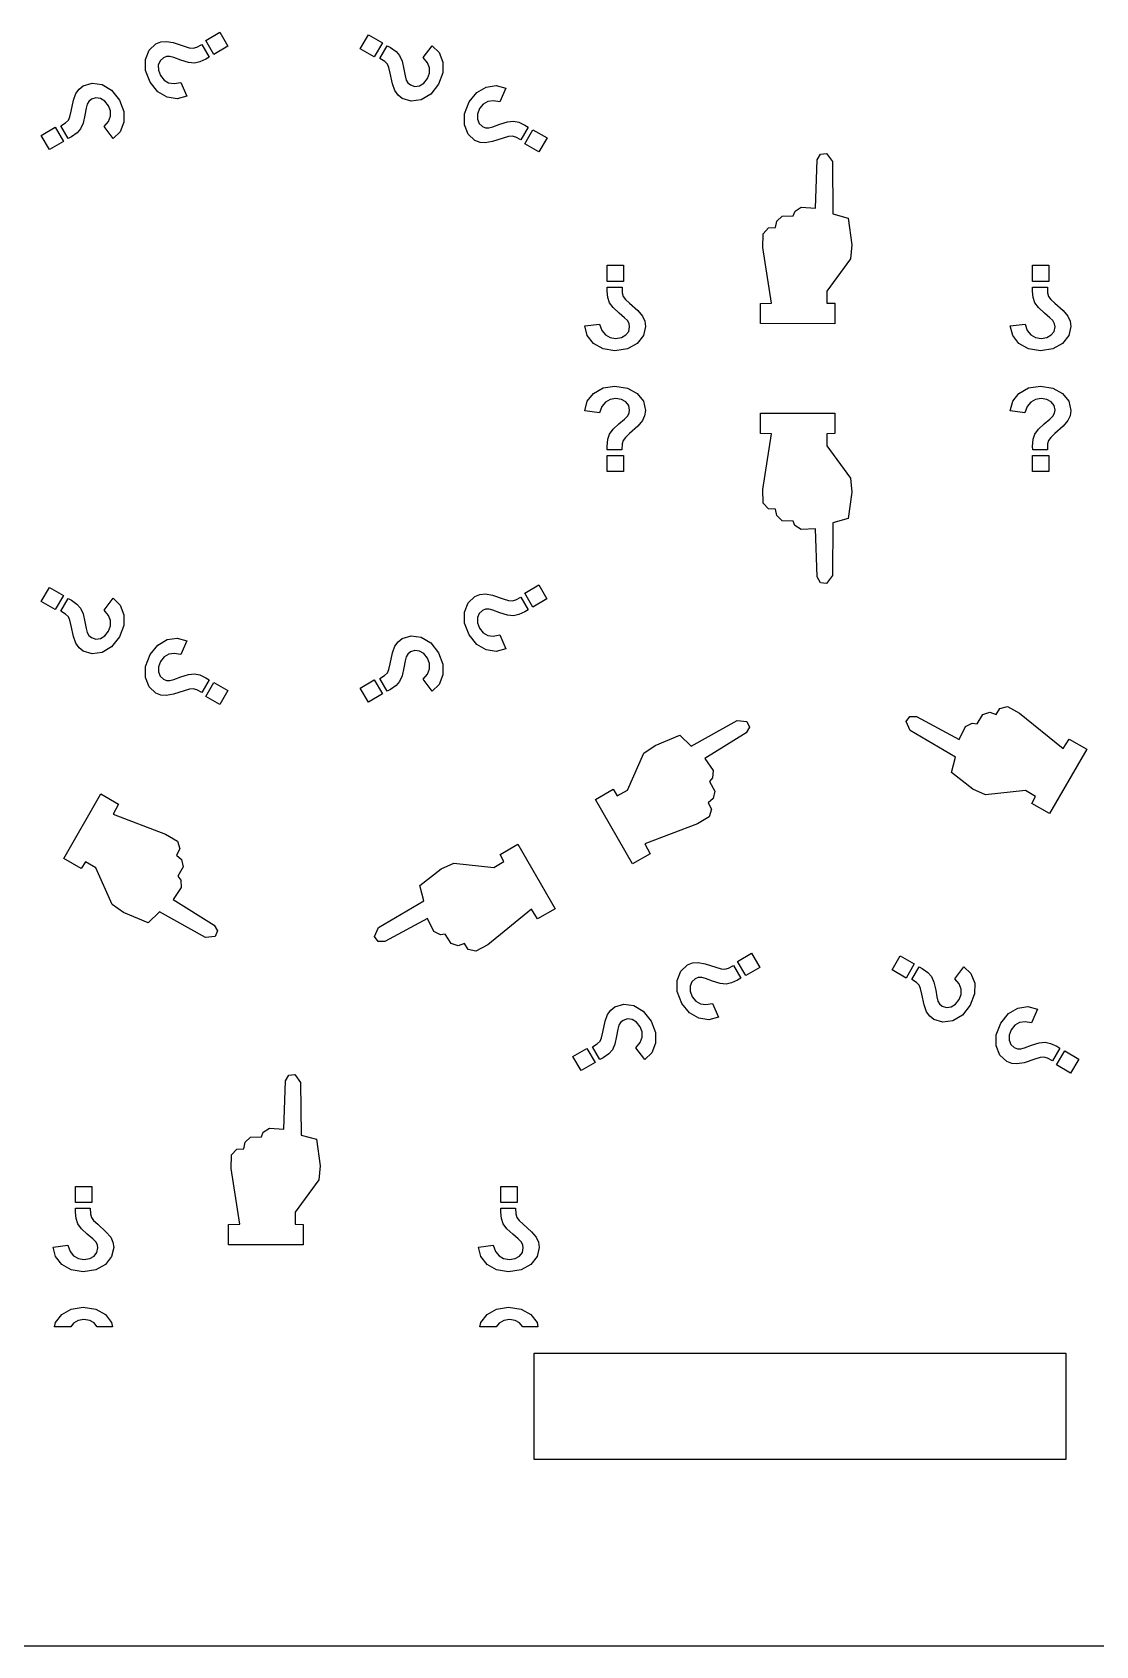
# Model space of a CAD drawing. Header units: metres. Extents: x -75 to 75, y 0 to 231.
# Drawn here: x -28.9 to 11.1, y 0 to 60.7 of the extents above; entities that cross this region are included whole.
import ezdxf

# ---------------------------------------------------------------- set-up
doc = ezdxf.new("R2010")
doc.units = ezdxf.units.M

msp = doc.modelspace()

# ---------------------------------------------------------------- linework, layer by layer
for p, q in [((-22.3484, 60.3784), (-21.8204, 60.683)), ((-21.8204, 60.683), (-21.5159, 60.155)), ((-24.4816, 60.0122), (-24.2277, 60.2478)), ((-24.2277, 60.2478), (-24.0409, 60.3229)), ((-24.0409, 60.3229), (-23.834, 60.3412)), ((-23.834, 60.3412), (-23.5721, 60.293)), ((-23.5721, 60.293), (-23.1681, 60.1617)), ((-23.1681, 60.1617), (-22.9703, 60.1019)), ((-22.9703, 60.1019), (-22.8293, 60.0854)), ((-22.8293, 60.0854), (-22.689, 60.1263)), ((-22.689, 60.1263), (-22.5028, 60.2234)), ((-22.5028, 60.2234), (-22.2269, 59.7449)), ((-22.0438, 59.8505), (-22.3484, 60.3784)), ((-21.5159, 60.155), (-22.0438, 59.8505)), ((-16.5397, 60.0592), (-16.2345, 60.5872)), ((-16.2345, 60.5872), (-15.7072, 60.2826)), ((-15.7072, 60.2826), (-16.0123, 59.7546)), ((-15.7999, 59.6985), (-15.524, 60.1764)), ((-15.524, 60.1764), (-15.405, 60.1105)), ((-15.405, 60.1105), (-15.1957, 59.9609)), ((-14.1752, 59.729), (-13.8352, 60.1788)), ((-13.8352, 60.1788), (-13.5734, 59.9182)), ((-24.6232, 59.6588), (-24.4816, 60.0122)), ((-24.6195, 59.2432), (-24.6232, 59.6588)), ((-24.0696, 59.6112), (-24.1361, 59.4507)), ((-23.9432, 59.7247), (-24.0696, 59.6112)), ((-23.8248, 59.7693), (-23.9432, 59.7247)), ((-23.6985, 59.7736), (-23.8248, 59.7693)), ((-23.5587, 59.7345), (-23.6985, 59.7736)), ((-23.2908, 59.6368), (-23.5587, 59.7345)), ((-23.0051, 59.5496), (-23.2908, 59.6368)), ((-22.7793, 59.5258), (-23.0051, 59.5496)), ((-22.5773, 59.5673), (-22.7793, 59.5258)), ((-22.3533, 59.6692), (-22.5773, 59.5673)), ((-22.2269, 59.7449), (-22.3533, 59.6692)), ((-16.0123, 59.7546), (-16.5397, 60.0592)), ((-15.6199, 59.5831), (-15.7999, 59.6985)), ((-15.5186, 59.4879), (-15.6199, 59.5831)), ((-15.4624, 59.3555), (-15.5186, 59.4879)), ((-15.1957, 59.9609), (-15.0602, 59.8083)), ((-15.0602, 59.8083), (-14.9668, 59.6021)), ((-14.9668, 59.6021), (-14.896, 59.2969)), ((-14.0122, 59.5361), (-14.1752, 59.729)), ((-13.9341, 59.3402), (-14.0122, 59.5361)), ((-13.5734, 59.9182), (-13.4299, 59.5605)), ((-13.4299, 59.5605), (-13.4305, 59.1534)), ((-24.4443, 58.8007), (-24.6195, 59.2432)), ((-24.1361, 59.4507), (-24.1355, 59.2609)), ((-24.1355, 59.2609), (-24.0513, 59.0509)), ((-24.0513, 59.0509), (-23.9194, 58.8867)), ((-23.9194, 58.8867), (-23.7473, 58.786)), ((-15.4154, 59.1486), (-15.4624, 59.3555)), ((-15.3293, 58.7396), (-15.4154, 59.1486)), ((-14.896, 59.2969), (-14.8527, 59.0424)), ((-14.8527, 59.0424), (-14.813, 58.8843)), ((-14.813, 58.8843), (-14.7477, 58.7793)), ((-14.1508, 58.7653), (-14.0116, 58.9404)), ((-14.0116, 58.9404), (-13.9347, 59.1388)), ((-13.9347, 59.1388), (-13.9341, 59.3402)), ((-13.4305, 59.1534), (-13.5972, 58.7292)), ((-27.3282, 58.125), (-27.2385, 58.3759)), ((-27.2385, 58.3759), (-27.1177, 58.5468)), ((-27.1177, 58.5468), (-26.9608, 58.67)), ((-26.9608, 58.67), (-26.6282, 58.7738)), ((-26.6282, 58.7738), (-26.2516, 58.7189)), ((-26.2516, 58.7189), (-25.8939, 58.5095)), ((-25.8939, 58.5095), (-25.5979, 58.1348)), ((-24.1587, 58.4424), (-24.4443, 58.8007)), ((-23.8083, 58.2397), (-24.1587, 58.4424)), ((-23.7473, 58.786), (-23.5361, 58.7549)), ((-23.5361, 58.7549), (-23.2889, 58.8)), ((-23.0692, 58.2806), (-23.425, 58.1836)), ((-23.2889, 58.8), (-23.0692, 58.2806)), ((-15.2384, 58.4875), (-15.3293, 58.7396)), ((-15.1176, 58.3173), (-15.2384, 58.4875)), ((-14.9607, 58.1927), (-15.1176, 58.3173)), ((-14.7477, 58.7793), (-14.6525, 58.7012)), ((-14.6525, 58.7012), (-14.4858, 58.6481)), ((-14.4858, 58.6481), (-14.3143, 58.67)), ((-14.3143, 58.67), (-14.1508, 58.7653)), ((-13.8914, 58.3575), (-14.2533, 58.1433)), ((-13.5972, 58.7292), (-13.8914, 58.3575)), ((-12.4442, 58.0621), (-12.1586, 58.4204)), ((-12.1586, 58.4204), (-11.807, 58.6237)), ((-11.807, 58.6237), (-11.4274, 58.6798)), ((-11.4274, 58.6798), (-11.0691, 58.5822)), ((-11.0691, 58.5822), (-11.29, 58.0627)), ((-27.4637, 57.5043), (-27.4149, 57.7124)), ((-27.4149, 57.7124), (-27.3282, 58.125)), ((-26.8516, 57.8265), (-26.8979, 57.5629)), ((-26.8131, 57.9779), (-26.8516, 57.8265)), ((-26.7484, 58.0817), (-26.8131, 57.9779)), ((-26.6495, 58.1622), (-26.7484, 58.0817)), ((-26.4866, 58.2153), (-26.6495, 58.1622)), ((-26.3145, 58.1934), (-26.4866, 58.2153)), ((-26.1497, 58.0975), (-26.3145, 58.1934)), ((-26.0111, 57.9224), (-26.1497, 58.0975)), ((-25.9348, 57.7246), (-26.0111, 57.9224)), ((-25.9342, 57.5232), (-25.9348, 57.7246)), ((-25.5979, 58.1348), (-25.4307, 57.7087)), ((-25.4307, 57.7087), (-25.4301, 57.3035)), ((-23.425, 58.1836), (-23.8083, 58.2397)), ((-14.6281, 58.0896), (-14.9607, 58.1927)), ((-14.2533, 58.1433), (-14.6281, 58.0896)), ((-12.6194, 57.6202), (-12.4442, 58.0621)), ((-12.0518, 57.8107), (-12.1354, 57.6031)), ((-11.9193, 57.9767), (-12.0518, 57.8107)), ((-11.7466, 58.0774), (-11.9193, 57.9767)), ((-11.5342, 58.1085), (-11.7466, 58.0774)), ((-11.29, 58.0627), (-11.5342, 58.1085)), ((-28.5404, 56.8036), (-28.0125, 57.1088)), ((-28.0125, 57.1088), (-27.7073, 56.5808)), ((-27.8, 57.1649), (-27.6237, 57.2778)), ((-27.5242, 56.6864), (-27.8, 57.1649)), ((-27.6237, 57.2778), (-27.5181, 57.3792)), ((-27.5181, 57.3792), (-27.4637, 57.5043)), ((-27.0585, 57.0551), (-27.1946, 56.9025)), ((-26.9675, 57.2607), (-27.0585, 57.0551)), ((-26.8979, 57.5629), (-26.9675, 57.2607)), ((-26.1753, 57.1344), (-26.0123, 57.3267)), ((-25.8353, 56.6846), (-26.1753, 57.1344)), ((-26.0123, 57.3267), (-25.9342, 57.5232)), ((-25.4301, 57.3035), (-25.5735, 56.9446)), ((-12.6224, 57.2028), (-12.6194, 57.6202)), ((-12.4821, 56.8524), (-12.6224, 57.2028)), ((-12.1354, 57.6031), (-12.1354, 57.4115)), ((-12.1354, 57.4115), (-12.0688, 57.2516)), ((-12.0688, 57.2516), (-11.9431, 57.1381)), ((-11.9431, 57.1381), (-11.8253, 57.0935)), ((-11.8253, 57.0935), (-11.6996, 57.0892)), ((-11.6996, 57.0892), (-11.5519, 57.1295)), ((-11.5519, 57.1295), (-11.2894, 57.226)), ((-11.2894, 57.226), (-11.005, 57.3132)), ((-11.005, 57.3132), (-10.7786, 57.337)), ((-10.7786, 57.337), (-10.5796, 57.2961)), ((-10.5796, 57.2961), (-10.3446, 57.1893)), ((-10.2274, 57.1161), (-10.5027, 56.6388)), ((-10.3446, 57.1893), (-10.2274, 57.1161)), ((-28.2352, 56.2762), (-28.5404, 56.8036)), ((-27.7073, 56.5808), (-28.2352, 56.2762)), ((-27.4039, 56.7529), (-27.5242, 56.6864)), ((-27.1946, 56.9025), (-27.4039, 56.7529)), ((-25.5735, 56.9446), (-25.8353, 56.6846)), ((-12.2263, 56.615), (-12.4821, 56.8524)), ((-12.0365, 56.5387), (-12.2263, 56.615)), ((-11.8381, 56.5204), (-12.0365, 56.5387)), ((-11.5696, 56.5692), (-11.8381, 56.5204)), ((-11.1686, 56.6992), (-11.5696, 56.5692)), ((-10.9672, 56.7621), (-11.1686, 56.6992)), ((-10.8274, 56.7773), (-10.9672, 56.7621)), ((-10.6919, 56.7371), (-10.8274, 56.7773)), ((-10.5027, 56.6388), (-10.6919, 56.7371)), ((-10.3477, 56.485), (-10.0437, 57.0117)), ((-9.82031, 56.181), (-10.3477, 56.485)), ((-10.0437, 57.0117), (-9.51636, 56.7078)), ((-9.51636, 56.7078), (-9.82031, 56.181)), ((0.58801, 54.0656), (0.646, 55.882)), ((0.646, 55.882), (0.77234, 56.1011)), ((0.77234, 56.1011), (1.00122, 56.1237)), ((1.00122, 56.1237), (1.21667, 55.8264)), ((1.21667, 55.8264), (1.24048, 53.8483)), ((-0.18713, 53.9508), (0.04236, 54.101)), ((0.04236, 54.101), (0.58801, 54.0656)), ((-0.92017, 53.3344), (-0.87378, 53.5742)), ((-0.87378, 53.5742), (-0.67053, 53.7665)), ((-0.67053, 53.7665), (-0.25671, 53.7793)), ((-0.25671, 53.7793), (-0.18713, 53.9508)), ((1.24048, 53.8483), (1.81177, 53.6884)), ((1.81177, 53.6884), (1.94971, 52.6855)), ((-1.3999, 52.5891), (-1.38831, 53.1042)), ((-1.38831, 53.1042), (-1.18262, 53.3215)), ((-1.18262, 53.3215), (-0.92017, 53.3344)), ((-1.06726, 50.4993), (-1.3999, 52.5891)), ((1.94971, 52.6855), (1.90149, 52.1655)), ((-7.2489, 51.3092), (-7.2489, 51.9189)), ((-7.2489, 51.9189), (-6.63916, 51.9189)), ((-6.63916, 51.9189), (-6.63977, 51.3092)), ((1.90149, 52.1655), (1.01221, 50.9454)), ((8.75024, 51.9183), (9.3606, 51.9189)), ((8.75085, 51.3092), (8.75024, 51.9183)), ((9.3606, 51.9189), (9.3606, 51.3098)), ((-7.25134, 50.9491), (-7.2489, 51.098)), ((-6.63977, 51.3092), (-7.2489, 51.3092)), ((-7.2489, 51.098), (-6.69531, 51.0992)), ((-6.69531, 51.0992), (-6.68616, 50.8838)), ((8.74841, 50.9491), (8.75085, 51.098)), ((9.3606, 51.3098), (8.75085, 51.3092)), ((8.75085, 51.098), (9.30322, 51.098)), ((9.30322, 51.098), (9.31421, 50.8795)), ((-7.22754, 50.7062), (-7.25134, 50.9491)), ((-7.16406, 50.5127), (-7.22754, 50.7062)), ((-7.02917, 50.3265), (-7.16406, 50.5127)), ((-6.68616, 50.8838), (-6.6532, 50.7483)), ((-6.6532, 50.7483), (-6.56897, 50.6342)), ((-6.56897, 50.6342), (-6.41516, 50.4913)), ((-6.41516, 50.4913), (-6.10449, 50.213)), ((-1.49084, 49.7235), (-1.49023, 50.4871)), ((-1.49023, 50.4871), (-1.06726, 50.4993)), ((1.01221, 50.9454), (1.0116, 50.4993)), ((1.0116, 50.4993), (1.30823, 50.4883)), ((1.30823, 50.4883), (1.30823, 49.7229)), ((8.771, 50.7074), (8.74841, 50.9491)), ((8.83752, 50.5115), (8.771, 50.7074)), ((8.97119, 50.3265), (8.83752, 50.5115)), ((9.31421, 50.8795), (9.34473, 50.7507)), ((9.34473, 50.7507), (9.43201, 50.6323)), ((9.43201, 50.6323), (9.58459, 50.4913)), ((9.58459, 50.4913), (9.89526, 50.213)), ((-6.80762, 50.1208), (-7.02917, 50.3265)), ((-6.59644, 49.9438), (-6.80762, 50.1208)), ((-6.4884, 49.837), (-6.59644, 49.9438)), ((-6.42676, 49.7235), (-6.4884, 49.837)), ((-6.10449, 50.213), (-5.92627, 50.0024)), ((-5.92627, 50.0024), (-5.84204, 49.8175)), ((-5.84204, 49.8175), (-5.81274, 49.6191)), ((9.19458, 50.1184), (8.97119, 50.3265)), ((9.40088, 49.9457), (9.19458, 50.1184)), ((9.51318, 49.837), (9.40088, 49.9457)), ((9.57361, 49.7229), (9.51318, 49.837)), ((9.89526, 50.213), (10.0735, 50.0024)), ((10.0735, 50.0024), (10.1577, 49.8175)), ((10.1577, 49.8175), (10.187, 49.6191)), ((-8.09546, 49.6368), (-7.53577, 49.7058)), ((-8.00085, 49.2755), (-8.09546, 49.6368)), ((-7.76404, 48.9771), (-8.00085, 49.2755)), ((-7.53577, 49.7058), (-7.45215, 49.4696)), ((-7.45215, 49.4696), (-7.32031, 49.303)), ((-7.32031, 49.303), (-7.14209, 49.201)), ((-7.14209, 49.201), (-6.9364, 49.1687)), ((-6.9364, 49.1687), (-6.71423, 49.2023)), ((-6.71423, 49.2023), (-6.54761, 49.2975)), ((-6.54761, 49.2975), (-6.44385, 49.4342)), ((-6.44385, 49.4342), (-6.40784, 49.6014)), ((-6.40784, 49.6014), (-6.42676, 49.7235)), ((-5.89087, 49.2761), (-6.12402, 48.9819)), ((-5.81274, 49.6191), (-5.89087, 49.2761)), ((1.30823, 49.7229), (-1.49084, 49.7235)), ((7.90491, 49.6368), (8.46399, 49.7058)), ((7.99951, 49.2761), (7.90491, 49.6368)), ((8.23633, 48.9771), (7.99951, 49.2761)), ((8.46399, 49.7058), (8.54761, 49.4696)), ((8.54761, 49.4696), (8.67944, 49.303)), ((8.67944, 49.303), (8.85339, 49.2029)), ((8.85339, 49.2029), (9.06763, 49.1699)), ((9.06763, 49.1699), (9.28491, 49.2029)), ((9.28491, 49.2029), (9.45215, 49.2987)), ((9.45215, 49.2987), (9.55591, 49.4348)), ((9.55591, 49.4348), (9.59253, 49.6051)), ((9.59253, 49.6051), (9.57361, 49.7229)), ((10.1089, 49.2761), (9.87634, 48.9795)), ((10.187, 49.6191), (10.1089, 49.2761)), ((-7.40942, 48.7726), (-7.76404, 48.9771)), ((-6.95898, 48.7067), (-7.40942, 48.7726)), ((-6.48657, 48.775), (-6.95898, 48.7067)), ((-6.12402, 48.9819), (-6.48657, 48.775)), ((8.59033, 48.7732), (8.23633, 48.9771)), ((9.04077, 48.7054), (8.59033, 48.7732)), ((9.51318, 48.7762), (9.04077, 48.7054)), ((9.87634, 48.9795), (9.51318, 48.7762)), ((-7.41003, 47.3053), (-6.95959, 47.373)), ((-6.95959, 47.373), (-6.48779, 47.3035)), ((8.59033, 47.3053), (9.04077, 47.373)), ((9.04077, 47.373), (9.51257, 47.3035)), ((-8.09546, 46.4417), (-8.00085, 46.8036)), ((-8.00085, 46.8036), (-7.76465, 47.1014)), ((-7.76465, 47.1014), (-7.41003, 47.3053)), ((-7.32092, 46.7755), (-7.45398, 46.6077)), ((-7.14636, 46.8756), (-7.32092, 46.7755)), ((-6.93335, 46.9086), (-7.14636, 46.8756)), ((-6.71545, 46.8762), (-6.93335, 46.9086)), ((-6.54944, 46.7804), (-6.71545, 46.8762)), ((-6.44385, 46.6418), (-6.54944, 46.7804)), ((-6.48779, 47.3035), (-6.12402, 47.0959)), ((-6.12402, 47.0959), (-5.89209, 46.8024)), ((-5.89209, 46.8024), (-5.81396, 46.4594)), ((7.90491, 46.4417), (7.99951, 46.8036)), ((7.99951, 46.8036), (8.23572, 47.1014)), ((8.23572, 47.1014), (8.59033, 47.3053)), ((8.67944, 46.7755), (8.54639, 46.6077)), ((8.854, 46.8756), (8.67944, 46.7755)), ((9.06702, 46.9086), (8.854, 46.8756)), ((9.28491, 46.8762), (9.06702, 46.9086)), ((9.45093, 46.7804), (9.28491, 46.8762)), ((9.55652, 46.6418), (9.45093, 46.7804)), ((9.51257, 47.3035), (9.87634, 47.0959)), ((9.87634, 47.0959), (10.1083, 46.8024)), ((10.1083, 46.8024), (10.1864, 46.4594)), ((-7.5376, 46.3727), (-8.09546, 46.4417)), ((-7.45398, 46.6077), (-7.5376, 46.3727)), ((-6.81189, 45.954), (-6.60376, 46.1279)), ((-6.60376, 46.1279), (-6.48596, 46.2439)), ((-6.48596, 46.2439), (-6.42737, 46.3525)), ((-6.40784, 46.474), (-6.44385, 46.6418)), ((-6.42737, 46.3525), (-6.40784, 46.474)), ((-5.84326, 46.2585), (-5.92566, 46.0785)), ((-5.81396, 46.4594), (-5.84326, 46.2585)), ((-1.49146, 45.5908), (-1.49146, 46.3556)), ((-1.49146, 46.3556), (1.30823, 46.3556)), ((1.30823, 46.3556), (1.30823, 45.5902)), ((8.46277, 46.3727), (7.90491, 46.4417)), ((8.54639, 46.6077), (8.46277, 46.3727)), ((9.18848, 45.954), (9.39661, 46.1279)), ((9.39661, 46.1279), (9.5144, 46.2439)), ((9.5144, 46.2439), (9.573, 46.3525)), ((9.59253, 46.474), (9.55652, 46.6418)), ((9.573, 46.3525), (9.59253, 46.474)), ((10.1571, 46.2585), (10.0747, 46.0785)), ((10.1864, 46.4594), (10.1571, 46.2585)), ((-7.22693, 45.3766), (-7.16345, 45.5676)), ((-7.16345, 45.5676), (-7.02917, 45.752)), ((-7.02917, 45.752), (-6.81189, 45.954)), ((-6.41516, 45.5878), (-6.56958, 45.4443)), ((-6.10388, 45.8685), (-6.41516, 45.5878)), ((-5.92566, 46.0785), (-6.10388, 45.8685)), ((-1.06787, 45.5786), (-1.49146, 45.5908)), ((-1.40051, 43.4918), (-1.06787, 45.5786)), ((1.30823, 45.5902), (1.01099, 45.5786)), ((1.01099, 45.5786), (1.01099, 45.1331)), ((8.77344, 45.3766), (8.83691, 45.5676)), ((8.83691, 45.5676), (8.97119, 45.752)), ((8.97119, 45.752), (9.18848, 45.954)), ((9.58521, 45.5878), (9.43079, 45.4443)), ((9.89648, 45.8685), (9.58521, 45.5878)), ((10.0747, 46.0785), (9.89648, 45.8685)), ((-7.25195, 45.1068), (-7.22693, 45.3766)), ((-7.2489, 44.9799), (-7.25195, 45.1068)), ((-6.69714, 44.9799), (-7.2489, 44.9799)), ((-6.68616, 45.1984), (-6.69714, 44.9799)), ((-6.65503, 45.3284), (-6.68616, 45.1984)), ((-6.56958, 45.4443), (-6.65503, 45.3284)), ((1.01099, 45.1331), (1.90027, 43.9124)), ((8.74841, 45.1068), (8.77344, 45.3766)), ((8.75146, 44.9799), (8.74841, 45.1068)), ((9.30322, 44.9799), (8.75146, 44.9799)), ((9.31421, 45.1984), (9.30322, 44.9799)), ((9.34534, 45.3284), (9.31421, 45.1984)), ((9.43079, 45.4443), (9.34534, 45.3284)), ((-7.24951, 44.1595), (-7.24951, 44.7693)), ((-7.24951, 44.7693), (-6.64038, 44.7693)), ((-6.64038, 44.7693), (-6.64038, 44.1595)), ((8.75085, 44.1595), (8.75085, 44.7693)), ((8.75085, 44.7693), (9.35999, 44.7693)), ((9.35999, 44.7693), (9.35999, 44.1595)), ((-6.64038, 44.1595), (-7.24951, 44.1595)), ((1.90027, 43.9124), (1.94849, 43.3881)), ((9.35999, 44.1595), (8.75085, 44.1595)), ((-1.38892, 42.973), (-1.40051, 43.4918)), ((1.94849, 43.3881), (1.81116, 42.3901)), ((-1.18384, 42.7557), (-1.38892, 42.973)), ((-0.92078, 42.7441), (-1.18384, 42.7557)), ((-0.87439, 42.5037), (-0.92078, 42.7441)), ((-0.67053, 42.3102), (-0.87439, 42.5037)), ((-0.25794, 42.2986), (-0.67053, 42.3102)), ((-0.18896, 42.1289), (-0.25794, 42.2986)), ((0.04175, 41.9781), (-0.18896, 42.1289)), ((0.58801, 42.0123), (0.04175, 41.9781)), ((0.64539, 40.1965), (0.58801, 42.0123)), ((1.23987, 42.2302), (1.21667, 40.2527)), ((1.81116, 42.3901), (1.23987, 42.2302)), ((0.77173, 39.9762), (0.64539, 40.1965)), ((1.21667, 40.2527), (1, 39.9536)), ((-28.5398, 39.2743), (-28.2352, 39.8022)), ((-28.2352, 39.8022), (-27.7073, 39.4977)), ((-27.7073, 39.4977), (-28.0118, 38.9697)), ((-12.4814, 39.2273), (-12.2269, 39.4617)), ((-12.2269, 39.4617), (-12.0402, 39.538)), ((-12.0402, 39.538), (-11.8339, 39.5563)), ((-11.8339, 39.5563), (-11.572, 39.5081)), ((-11.572, 39.5081), (-11.1686, 39.3768)), ((-10.347, 39.5929), (-9.82092, 39.8969)), ((-10.0431, 39.0662), (-10.347, 39.5929)), ((-9.82092, 39.8969), (-9.51697, 39.3701)), ((1, 39.9536), (0.77173, 39.9762)), ((-28.0118, 38.9697), (-28.5398, 39.2743)), ((-27.8025, 38.9136), (-27.5254, 39.3915)), ((-27.6243, 38.8007), (-27.8025, 38.9136)), ((-27.5254, 39.3915), (-27.4009, 39.3225)), ((-27.4009, 39.3225), (-27.1952, 39.176)), ((-27.1952, 39.176), (-27.0609, 39.024)), ((-27.0609, 39.024), (-26.9663, 38.8147)), ((-26.1759, 38.9447), (-25.8347, 39.3933)), ((-26.0129, 38.7518), (-26.1759, 38.9447)), ((-25.8347, 39.3933), (-25.571, 39.1333)), ((-25.571, 39.1333), (-25.4301, 38.7775)), ((-12.623, 38.8739), (-12.4814, 39.2273)), ((-12.6194, 38.4576), (-12.623, 38.8739)), ((-11.9431, 38.9398), (-12.0695, 38.8263)), ((-11.8247, 38.9844), (-11.9431, 38.9398)), ((-11.6978, 38.9886), (-11.8247, 38.9844)), ((-11.5586, 38.9496), (-11.6978, 38.9886)), ((-11.2906, 38.8519), (-11.5586, 38.9496)), ((-11.005, 38.7646), (-11.2906, 38.8519)), ((-11.1686, 39.3768), (-10.9684, 39.3158)), ((-10.9684, 39.3158), (-10.828, 39.3005)), ((-10.828, 39.3005), (-10.6901, 39.3414)), ((-10.6901, 39.3414), (-10.5021, 39.4391)), ((-10.3556, 38.8824), (-10.5765, 38.7823)), ((-10.5021, 39.4391), (-10.2268, 38.9612)), ((-10.2268, 38.9612), (-10.3556, 38.8824)), ((-9.51697, 39.3701), (-10.0431, 39.0662)), ((-27.5181, 38.6987), (-27.6243, 38.8007)), ((-27.4631, 38.5724), (-27.5181, 38.6987)), ((-27.4155, 38.3636), (-27.4631, 38.5724)), ((-27.3295, 37.9547), (-27.4155, 38.3636)), ((-26.9663, 38.8147), (-26.8961, 38.5126)), ((-26.8961, 38.5126), (-26.8528, 38.2581)), ((-26.8528, 38.2581), (-26.8125, 38.1018)), ((-25.9342, 38.5547), (-26.0129, 38.7518)), ((-26.0105, 38.1555), (-25.9348, 38.3527)), ((-25.9348, 38.3527), (-25.9342, 38.5547)), ((-25.4307, 38.3661), (-25.5973, 37.9443)), ((-25.4301, 38.7775), (-25.4307, 38.3661)), ((-12.4442, 38.0157), (-12.6194, 38.4576)), ((-12.0695, 38.8263), (-12.136, 38.6664)), ((-12.136, 38.6664), (-12.1348, 38.4729)), ((-12.1348, 38.4729), (-12.0542, 38.2678)), ((-12.0542, 38.2678), (-11.9193, 38.1012)), ((-10.7786, 38.7408), (-11.005, 38.7646)), ((-10.5765, 38.7823), (-10.7786, 38.7408)), ((-27.2385, 37.702), (-27.3295, 37.9547)), ((-27.1165, 37.5317), (-27.2385, 37.702)), ((-26.8125, 38.1018), (-26.7448, 37.9907)), ((-26.7448, 37.9907), (-26.6514, 37.9163)), ((-26.6514, 37.9163), (-26.486, 37.8632)), ((-26.486, 37.8632), (-26.3132, 37.8851)), ((-26.3132, 37.8851), (-26.1497, 37.9803)), ((-26.1497, 37.9803), (-26.0105, 38.1555)), ((-25.5973, 37.9443), (-25.8933, 37.5684)), ((-24.4437, 37.2772), (-24.1581, 37.6355)), ((-24.1581, 37.6355), (-23.8065, 37.8387)), ((-23.8065, 37.8387), (-23.4275, 37.8949)), ((-23.4275, 37.8949), (-23.0686, 37.7966)), ((-23.0686, 37.7966), (-23.2883, 37.2778)), ((-15.2378, 37.5903), (-15.1176, 37.7606)), ((-15.1176, 37.7606), (-14.9601, 37.8839)), ((-14.9601, 37.8839), (-14.6281, 37.9877)), ((-14.6281, 37.9877), (-14.2521, 37.934)), ((-14.2521, 37.934), (-13.8914, 37.7209)), ((-13.8914, 37.7209), (-13.5972, 37.3492)), ((-12.1586, 37.6575), (-12.4442, 38.0157)), ((-11.8082, 37.4548), (-12.1586, 37.6575)), ((-11.9193, 38.1012), (-11.7472, 38.0011)), ((-11.7472, 38.0011), (-11.536, 37.97)), ((-11.536, 37.97), (-11.2888, 38.0151)), ((-11.2888, 38.0151), (-11.0691, 37.4951)), ((-26.9614, 37.4084), (-27.1165, 37.5317)), ((-26.627, 37.3047), (-26.9614, 37.4084)), ((-26.2516, 37.3596), (-26.627, 37.3047)), ((-25.8933, 37.5684), (-26.2516, 37.3596)), ((-24.6189, 36.8335), (-24.4437, 37.2772)), ((-24.0549, 37.0233), (-24.1349, 36.8201)), ((-23.9182, 37.1918), (-24.0549, 37.0233)), ((-23.7461, 37.2925), (-23.9182, 37.1918)), ((-23.5349, 37.3236), (-23.7461, 37.2925)), ((-23.2883, 37.2778), (-23.5349, 37.3236)), ((-15.4148, 36.925), (-15.3275, 37.3395)), ((-15.3275, 37.3395), (-15.2378, 37.5903)), ((-14.8508, 37.0398), (-14.8972, 36.7773)), ((-14.8118, 37.1912), (-14.8508, 37.0398)), ((-14.7465, 37.2974), (-14.8118, 37.1912)), ((-14.6488, 37.3767), (-14.7465, 37.2974)), ((-14.4858, 37.4298), (-14.6488, 37.3767)), ((-14.3137, 37.4078), (-14.4858, 37.4298)), ((-14.1495, 37.312), (-14.3137, 37.4078)), ((-14.0104, 37.1368), (-14.1495, 37.312)), ((-13.9335, 36.9385), (-14.0104, 37.1368)), ((-13.5972, 37.3492), (-13.4299, 36.9232)), ((-11.4243, 37.3987), (-11.8082, 37.4548)), ((-11.0691, 37.4951), (-11.4243, 37.3987)), ((-24.6219, 36.4178), (-24.6189, 36.8335)), ((-24.4816, 36.0675), (-24.6219, 36.4178)), ((-24.1349, 36.8201), (-24.1355, 36.6266)), ((-24.1355, 36.6266), (-24.069, 36.4667)), ((-24.069, 36.4667), (-23.9426, 36.3525)), ((-23.552, 36.3446), (-23.2896, 36.441)), ((-23.2896, 36.441), (-23.0051, 36.5283)), ((-23.0051, 36.5283), (-22.7781, 36.5533)), ((-22.7781, 36.5533), (-22.5773, 36.5106)), ((-22.5773, 36.5106), (-22.3435, 36.4038)), ((-15.8018, 36.3788), (-15.6229, 36.4923)), ((-15.6229, 36.4923), (-15.5198, 36.5912)), ((-15.5198, 36.5912), (-15.4612, 36.7218)), ((-15.4612, 36.7218), (-15.4148, 36.925)), ((-14.9668, 36.4752), (-15.0596, 36.2683)), ((-14.8972, 36.7773), (-14.9668, 36.4752)), ((-14.1746, 36.3489), (-14.0116, 36.5411)), ((-14.0116, 36.5411), (-13.9335, 36.7377)), ((-13.9335, 36.7377), (-13.9335, 36.9385)), ((-13.4293, 36.5167), (-13.5715, 36.1584)), ((-13.4299, 36.9232), (-13.4293, 36.5167)), ((-24.2258, 35.8295), (-24.4816, 36.0675)), ((-24.0366, 35.7538), (-24.2258, 35.8295)), ((-23.9426, 36.3525), (-23.8248, 36.3086)), ((-23.8248, 36.3086), (-23.6979, 36.3043)), ((-23.6979, 36.3043), (-23.552, 36.3446)), ((-23.1681, 35.9143), (-23.5697, 35.7843)), ((-22.9685, 35.976), (-23.1681, 35.9143)), ((-22.8275, 35.9924), (-22.9685, 35.976)), ((-22.6914, 35.9521), (-22.8275, 35.9924)), ((-22.5022, 35.8539), (-22.6914, 35.9521)), ((-22.2263, 36.3336), (-22.5022, 35.8539)), ((-22.3478, 35.6995), (-22.0432, 36.2274)), ((-22.3435, 36.4038), (-22.2263, 36.3336)), ((-22.0432, 36.2274), (-21.5153, 35.9229)), ((-21.5153, 35.9229), (-21.8198, 35.3949)), ((-16.5391, 36.0175), (-16.0117, 36.3226)), ((-16.2339, 35.4913), (-16.5391, 36.0175)), ((-16.0117, 36.3226), (-15.7072, 35.7953)), ((-15.5247, 35.9015), (-15.8018, 36.3788)), ((-15.4056, 35.9662), (-15.5247, 35.9015)), ((-15.1938, 36.1169), (-15.4056, 35.9662)), ((-15.0596, 36.2683), (-15.1938, 36.1169)), ((-13.834, 35.899), (-14.1746, 36.3489)), ((-13.5715, 36.1584), (-13.834, 35.899)), ((-23.8383, 35.7355), (-24.0366, 35.7538)), ((-23.5697, 35.7843), (-23.8383, 35.7355)), ((-21.8198, 35.3949), (-22.3478, 35.6995)), ((-15.7072, 35.7953), (-16.2339, 35.4913)), ((7.37451, 35.0287), (7.51611, 35.2502)), ((7.51611, 35.2502), (7.80725, 35.3198)), ((7.80725, 35.3198), (8.25525, 35.0745)), ((-4.08911, 33.83), (-2.36548, 34.7992)), ((-2.36548, 34.7992), (-1.99988, 34.7595)), ((-1.99988, 34.7595), (-1.90466, 34.5502)), ((3.99866, 34.7607), (4.13416, 34.9469)), ((4.14819, 34.4257), (3.99866, 34.7607)), ((4.13416, 34.9469), (4.38318, 34.9469)), ((4.38318, 34.9469), (5.98779, 34.09)), ((6.22949, 34.5789), (6.47424, 34.7034)), ((6.47424, 34.7034), (6.65735, 34.6771)), ((6.65735, 34.6771), (6.87402, 35.0269)), ((6.87402, 35.0269), (7.14502, 35.1086)), ((7.14502, 35.1086), (7.37451, 35.0287)), ((8.25525, 35.0745), (9.9032, 33.739)), ((-5.45142, 33.8629), (-4.51514, 34.245)), ((-4.51514, 34.245), (-4.08911, 33.83)), ((-2.03101, 34.3323), (-3.57581, 33.374)), ((-1.90466, 34.5502), (-2.03101, 34.3323)), ((5.84924, 33.4149), (4.14819, 34.4257)), ((5.98779, 34.09), (6.22949, 34.5789)), ((9.9032, 33.739), (10.1254, 34.0985)), ((10.1254, 34.0985), (10.7858, 33.7177)), ((-6.48901, 32.1814), (-5.875, 33.5645)), ((-5.875, 33.5645), (-5.45142, 33.8629)), ((5.70215, 32.84), (5.84924, 33.4149)), ((10.7858, 33.7177), (9.38806, 31.2946)), ((-3.57581, 33.374), (-3.27246, 32.9169)), ((-3.27246, 32.9169), (-3.28833, 32.6434)), ((6.50232, 32.2186), (5.70215, 32.84)), ((-7.69507, 31.8268), (-7.03223, 32.2095)), ((-7.03223, 32.2095), (-6.87537, 31.9598)), ((-6.87537, 31.9598), (-6.48901, 32.1814)), ((-3.28833, 32.6434), (-3.40063, 32.4994)), ((-3.40063, 32.4994), (-3.20471, 32.1393)), ((6.97534, 32.0007), (6.50232, 32.2186)), ((-27.6951, 29.61), (-26.2949, 32.0343)), ((-26.2949, 32.0343), (-25.6333, 31.6516)), ((-25.6333, 31.6516), (-25.8353, 31.2787)), ((-6.29492, 29.4025), (-7.69507, 31.8268)), ((-3.27002, 31.8622), (-3.45435, 31.7017)), ((-3.45435, 31.7017), (-3.33289, 31.4685)), ((-3.20471, 32.1393), (-3.27002, 31.8622)), ((8.47742, 32.1613), (6.97534, 32.0007)), ((8.86377, 31.9385), (8.47742, 32.1613)), ((8.72522, 31.6772), (8.86377, 31.9385)), ((9.38806, 31.2946), (8.72522, 31.6772)), ((-25.8353, 31.2787), (-23.8608, 30.5243)), ((-3.41956, 31.181), (-3.86084, 30.9125)), ((-3.33289, 31.4685), (-3.41956, 31.181)), ((-23.8608, 30.5243), (-23.4183, 30.2551)), ((-3.86084, 30.9125), (-5.83594, 30.1581)), ((-23.3323, 29.9683), (-23.4537, 29.7345)), ((-23.4183, 30.2551), (-23.3323, 29.9683)), ((-11.2742, 29.7601), (-10.6113, 30.1428)), ((-11.1362, 29.4989), (-11.2742, 29.7601)), ((-10.6113, 30.1428), (-9.21301, 27.7191)), ((-5.6333, 29.7852), (-6.29492, 29.4025)), ((-5.83594, 30.1581), (-5.6333, 29.7852)), ((-27.0322, 29.2273), (-27.6951, 29.61)), ((-26.8748, 29.4775), (-27.0322, 29.2273)), ((-26.489, 29.256), (-26.8748, 29.4775)), ((-25.875, 27.8735), (-26.489, 29.256)), ((-23.4537, 29.7345), (-23.2682, 29.5734)), ((-23.2035, 29.3005), (-23.4, 28.9374)), ((-23.2682, 29.5734), (-23.2035, 29.3005)), ((-14.2966, 28.5974), (-13.4958, 29.2181)), ((-13.4958, 29.2181), (-13.0247, 29.4354)), ((-13.0247, 29.4354), (-11.5214, 29.2755)), ((-11.5214, 29.2755), (-11.1362, 29.4989)), ((-23.4, 28.9374), (-23.2859, 28.7915)), ((-23.2859, 28.7915), (-23.2712, 28.5193)), ((-14.1495, 28.0212), (-14.2966, 28.5974)), ((-23.2712, 28.5193), (-23.5752, 28.0627)), ((-23.5752, 28.0627), (-22.031, 27.1045)), ((-15.8512, 27.0123), (-14.1495, 28.0212)), ((-25.449, 27.5732), (-25.875, 27.8735)), ((-24.5145, 27.1918), (-25.449, 27.5732)), ((-24.0885, 27.6068), (-24.5145, 27.1918)), ((-22.3649, 26.637), (-24.0885, 27.6068)), ((-14.0122, 27.3486), (-15.615, 26.4905)), ((-13.7693, 26.8579), (-14.0122, 27.3486)), ((-10.0962, 27.6978), (-11.7417, 26.3635)), ((-9.87463, 27.3376), (-10.0962, 27.6978)), ((-9.21301, 27.7191), (-9.87463, 27.3376)), ((-22.031, 27.1045), (-21.9041, 26.8848)), ((-21.9041, 26.8848), (-21.9987, 26.6766)), ((-15.9995, 26.6772), (-15.8512, 27.0123)), ((-13.5239, 26.734), (-13.7693, 26.8579)), ((-13.342, 26.7603), (-13.5239, 26.734)), ((-13.1254, 26.4105), (-13.342, 26.7603)), ((-21.9987, 26.6766), (-22.3649, 26.637)), ((-15.8652, 26.4899), (-15.9995, 26.6772)), ((-15.615, 26.4905), (-15.8652, 26.4899)), ((-12.8538, 26.3281), (-13.1254, 26.4105)), ((-12.6249, 26.4081), (-12.8538, 26.3281)), ((-12.4839, 26.1871), (-12.6249, 26.4081)), ((-12.1903, 26.1176), (-12.4839, 26.1871)), ((-11.7417, 26.3635), (-12.1903, 26.1176)), ((-4.48157, 25.3711), (-4.22766, 25.6067)), ((-4.22766, 25.6067), (-4.04089, 25.6818)), ((-4.04089, 25.6818), (-3.83398, 25.7001)), ((-3.83398, 25.7001), (-3.57214, 25.6519)), ((-3.57214, 25.6519), (-3.16809, 25.5206)), ((-3.16809, 25.5206), (-2.97034, 25.4608)), ((-2.68896, 25.4852), (-2.50281, 25.5823)), ((-2.50281, 25.5823), (-2.22693, 25.1038)), ((-2.34839, 25.7373), (-1.82043, 26.0419)), ((-2.04382, 25.2094), (-2.34839, 25.7373)), ((-1.51587, 25.5139), (-2.04382, 25.2094)), ((-1.82043, 26.0419), (-1.51587, 25.5139)), ((3.46033, 25.4181), (3.7655, 25.946)), ((3.7655, 25.946), (4.29285, 25.6415)), ((4.29285, 25.6415), (3.98767, 25.1135)), ((4.20007, 25.0574), (4.47595, 25.5353)), ((4.47595, 25.5353), (4.59497, 25.4694)), ((5.82483, 25.0879), (6.16479, 25.5377)), ((6.16479, 25.5377), (6.42664, 25.2771)), ((-4.62317, 25.0177), (-4.48157, 25.3711)), ((-4.61951, 24.6021), (-4.62317, 25.0177)), ((-4.06958, 24.9701), (-4.13611, 24.8096)), ((-3.94324, 25.0836), (-4.06958, 24.9701)), ((-3.82483, 25.1282), (-3.94324, 25.0836)), ((-3.69849, 25.1324), (-3.82483, 25.1282)), ((-3.55872, 25.0934), (-3.69849, 25.1324)), ((-3.29077, 24.9957), (-3.55872, 25.0934)), ((-3.00513, 24.9084), (-3.29077, 24.9957)), ((-2.7793, 24.8846), (-3.00513, 24.9084)), ((-2.97034, 25.4608), (-2.82935, 25.4443)), ((-2.82935, 25.4443), (-2.68896, 25.4852)), ((-2.57727, 24.9261), (-2.7793, 24.8846)), ((-2.35327, 25.0281), (-2.57727, 24.9261)), ((-2.22693, 25.1038), (-2.35327, 25.0281)), ((3.98767, 25.1135), (3.46033, 25.4181)), ((4.38013, 24.942), (4.20007, 25.0574)), ((4.48145, 24.8468), (4.38013, 24.942)), ((4.59497, 25.4694), (4.80432, 25.3198)), ((4.80432, 25.3198), (4.93982, 25.1672)), ((4.93982, 25.1672), (5.0332, 24.9609)), ((5.0332, 24.9609), (5.104, 24.6558)), ((5.98779, 24.895), (5.82483, 25.0879)), ((6.06592, 24.6991), (5.98779, 24.895)), ((6.42664, 25.2771), (6.57007, 24.9194)), ((6.57007, 24.9194), (6.56946, 24.5123)), ((-4.44434, 24.1595), (-4.61951, 24.6021)), ((-4.13611, 24.8096), (-4.1355, 24.6198)), ((-4.1355, 24.6198), (-4.05127, 24.4098)), ((-4.05127, 24.4098), (-3.91943, 24.2456)), ((4.5376, 24.7144), (4.48145, 24.8468)), ((4.58459, 24.5074), (4.5376, 24.7144)), ((4.67065, 24.0985), (4.58459, 24.5074)), ((5.104, 24.6558), (5.14734, 24.4012)), ((5.14734, 24.4012), (5.18701, 24.2432)), ((5.84924, 24.1241), (5.9884, 24.2993)), ((5.9884, 24.2993), (6.06531, 24.4977)), ((6.06531, 24.4977), (6.06592, 24.6991)), ((6.56946, 24.5123), (6.40283, 24.0881)), ((-7.32825, 23.4839), (-7.23853, 23.7347)), ((-7.23853, 23.7347), (-7.11768, 23.9056)), ((-7.11768, 23.9056), (-6.96082, 24.0289)), ((-6.96082, 24.0289), (-6.62817, 24.1327)), ((-6.62817, 24.1327), (-6.25159, 24.0778)), ((-6.25159, 24.0778), (-5.89392, 23.8684)), ((-5.89392, 23.8684), (-5.5979, 23.4937)), ((-4.15869, 23.8013), (-4.44434, 24.1595)), ((-3.80835, 23.5986), (-4.15869, 23.8013)), ((-3.91943, 24.2456), (-3.74731, 24.1449)), ((-3.74731, 24.1449), (-3.53613, 24.1138)), ((-3.53613, 24.1138), (-3.28894, 24.1589)), ((-3.28894, 24.1589), (-3.06921, 23.6395)), ((4.7616, 23.8464), (4.67065, 24.0985)), ((4.88245, 23.6761), (4.7616, 23.8464)), ((5.03931, 23.5516), (4.88245, 23.6761)), ((5.18701, 24.2432), (5.25232, 24.1382)), ((5.25232, 24.1382), (5.34753, 24.0601)), ((5.34753, 24.0601), (5.51416, 24.007)), ((5.51416, 24.007), (5.68567, 24.0289)), ((5.68567, 24.0289), (5.84924, 24.1241)), ((6.10864, 23.7164), (5.7467, 23.5022)), ((6.40283, 24.0881), (6.10864, 23.7164)), ((7.55579, 23.421), (7.84143, 23.7793)), ((7.84143, 23.7793), (8.19299, 23.9825)), ((8.19299, 23.9825), (8.57263, 24.0387)), ((8.57263, 24.0387), (8.93091, 23.941)), ((8.93091, 23.941), (8.70996, 23.4216)), ((-7.46375, 22.8632), (-7.41492, 23.0713)), ((-7.41492, 23.0713), (-7.32825, 23.4839)), ((-6.85156, 23.1854), (-6.89795, 22.9218)), ((-6.81311, 23.3368), (-6.85156, 23.1854)), ((-6.74841, 23.4406), (-6.81311, 23.3368)), ((-6.64954, 23.5211), (-6.74841, 23.4406)), ((-6.48657, 23.5742), (-6.64954, 23.5211)), ((-6.31445, 23.5522), (-6.48657, 23.5742)), ((-6.14966, 23.4564), (-6.31445, 23.5522)), ((-6.01111, 23.2812), (-6.14966, 23.4564)), ((-5.93481, 23.0835), (-6.01111, 23.2812)), ((-5.9342, 22.8821), (-5.93481, 23.0835)), ((-5.5979, 23.4937), (-5.43066, 23.0676)), ((-5.43066, 23.0676), (-5.43005, 22.6624)), ((-3.42505, 23.5425), (-3.80835, 23.5986)), ((-3.06921, 23.6395), (-3.42505, 23.5425)), ((5.37195, 23.4485), (5.03931, 23.5516)), ((5.7467, 23.5022), (5.37195, 23.4485)), ((7.38062, 22.9791), (7.55579, 23.421)), ((7.94824, 23.1696), (7.86462, 22.962)), ((8.08069, 23.3356), (7.94824, 23.1696)), ((8.25342, 23.4363), (8.08069, 23.3356)), ((8.46582, 23.4674), (8.25342, 23.4363)), ((8.70996, 23.4216), (8.46582, 23.4674)), ((-8.54041, 22.1625), (-8.01245, 22.4677)), ((-8.01245, 22.4677), (-7.70728, 21.9397)), ((-7.80005, 22.5238), (-7.62366, 22.6367)), ((-7.52417, 22.0453), (-7.80005, 22.5238)), ((-7.62366, 22.6367), (-7.51807, 22.738)), ((-7.51807, 22.738), (-7.46375, 22.8632)), ((-6.96753, 22.6196), (-7.05847, 22.4139)), ((-6.89795, 22.9218), (-6.96753, 22.6196)), ((-6.17529, 22.4933), (-6.01233, 22.6855)), ((-5.83533, 22.0435), (-6.17529, 22.4933)), ((-6.01233, 22.6855), (-5.9342, 22.8821)), ((-5.43005, 22.6624), (-5.57349, 22.3035)), ((7.37756, 22.5616), (7.38062, 22.9791)), ((7.51794, 22.2113), (7.37756, 22.5616)), ((7.86462, 22.962), (7.86462, 22.7704)), ((7.86462, 22.7704), (7.93115, 22.6105)), ((7.93115, 22.6105), (8.05688, 22.4969)), ((8.05688, 22.4969), (8.17468, 22.4524)), ((8.30042, 22.4481), (8.44812, 22.4884)), ((8.44812, 22.4884), (8.71057, 22.5848)), ((8.71057, 22.5848), (8.995, 22.6721)), ((8.995, 22.6721), (9.22144, 22.6959)), ((9.22144, 22.6959), (9.42041, 22.655)), ((9.42041, 22.655), (9.6554, 22.5482)), ((9.77258, 22.475), (9.49731, 21.9977)), ((9.6554, 22.5482), (9.77258, 22.475)), ((-8.23523, 21.6351), (-8.54041, 22.1625)), ((-7.70728, 21.9397), (-8.23523, 21.6351)), ((-7.40393, 22.1118), (-7.52417, 22.0453)), ((-7.19458, 22.2614), (-7.40393, 22.1118)), ((-7.05847, 22.4139), (-7.19458, 22.2614)), ((-5.57349, 22.3035), (-5.83533, 22.0435)), ((7.77368, 21.9739), (7.51794, 22.2113)), ((7.9635, 21.8976), (7.77368, 21.9739)), ((8.16187, 21.8793), (7.9635, 21.8976)), ((8.43042, 21.9281), (8.16187, 21.8793)), ((8.17468, 22.4524), (8.30042, 22.4481)), ((8.83142, 22.0581), (8.43042, 21.9281)), ((9.03284, 22.121), (8.83142, 22.0581)), ((9.17261, 22.1362), (9.03284, 22.121)), ((9.30811, 22.0959), (9.17261, 22.1362)), ((9.49731, 21.9977), (9.30811, 22.0959)), ((9.65234, 21.8439), (9.9563, 22.3706)), ((9.9563, 22.3706), (10.4836, 22.0667)), ((10.4836, 22.0667), (10.1797, 21.5399)), ((-19.412, 19.4244), (-19.354, 21.2408)), ((-19.354, 21.2408), (-19.2277, 21.46)), ((-19.2277, 21.46), (-18.9988, 21.4825)), ((-18.9988, 21.4825), (-18.7833, 21.1853)), ((10.1797, 21.5399), (9.65234, 21.8439)), ((-18.7833, 21.1853), (-18.7595, 19.2072)), ((-20.1871, 19.3097), (-19.9576, 19.4598)), ((-19.9576, 19.4598), (-19.412, 19.4244)), ((-20.9202, 18.6932), (-20.8738, 18.9331)), ((-20.8738, 18.9331), (-20.6705, 19.1254)), ((-20.6705, 19.1254), (-20.2567, 19.1382)), ((-20.2567, 19.1382), (-20.1871, 19.3097)), ((-18.7595, 19.2072), (-18.1882, 19.0472)), ((-18.1882, 19.0472), (-18.0503, 18.0444)), ((-21.3999, 17.948), (-21.3883, 18.4631)), ((-21.3883, 18.4631), (-21.1826, 18.6804)), ((-21.1826, 18.6804), (-20.9202, 18.6932)), ((-21.0673, 15.8582), (-21.3999, 17.948)), ((-18.0503, 18.0444), (-18.0985, 17.5244)), ((-27.2489, 16.6681), (-27.2489, 17.2778)), ((-27.2489, 17.2778), (-26.6392, 17.2778)), ((-26.6392, 17.2778), (-26.6398, 16.6681)), ((-18.0985, 17.5244), (-18.9878, 16.3043)), ((-11.2498, 17.2772), (-10.6394, 17.2778)), ((-11.2491, 16.6681), (-11.2498, 17.2772)), ((-10.6394, 17.2778), (-10.6394, 16.6687)), ((-27.2513, 16.308), (-27.2489, 16.4569)), ((-26.6398, 16.6681), (-27.2489, 16.6681)), ((-27.2489, 16.4569), (-26.6953, 16.4581)), ((-26.6953, 16.4581), (-26.6862, 16.2427)), ((-11.2516, 16.308), (-11.2491, 16.4569)), ((-10.6394, 16.6687), (-11.2491, 16.6681)), ((-11.2491, 16.4569), (-10.6968, 16.4569)), ((-10.6968, 16.4569), (-10.6858, 16.2384)), ((-27.2275, 16.0651), (-27.2513, 16.308)), ((-27.1641, 15.8716), (-27.2275, 16.0651)), ((-27.0292, 15.6854), (-27.1641, 15.8716)), ((-26.6862, 16.2427), (-26.6532, 16.1072)), ((-26.6532, 16.1072), (-26.569, 15.993)), ((-26.569, 15.993), (-26.4152, 15.8502)), ((-26.4152, 15.8502), (-26.1045, 15.5719)), ((-21.4908, 15.0824), (-21.4902, 15.8459)), ((-21.4902, 15.8459), (-21.0673, 15.8582)), ((-18.9878, 16.3043), (-18.9884, 15.8582)), ((-18.9884, 15.8582), (-18.6918, 15.8472)), ((-18.6918, 15.8472), (-18.6918, 15.0818)), ((-11.229, 16.0663), (-11.2516, 16.308)), ((-11.1625, 15.8704), (-11.229, 16.0663)), ((-11.0288, 15.6854), (-11.1625, 15.8704)), ((-10.6858, 16.2384), (-10.6553, 16.1096)), ((-10.6553, 16.1096), (-10.568, 15.9912)), ((-10.568, 15.9912), (-10.4154, 15.8502)), ((-10.4154, 15.8502), (-10.1047, 15.5719)), ((-26.8076, 15.4797), (-27.0292, 15.6854)), ((-26.5964, 15.3027), (-26.8076, 15.4797)), ((-26.4884, 15.1959), (-26.5964, 15.3027)), ((-26.4268, 15.0824), (-26.4884, 15.1959)), ((-26.1045, 15.5719), (-25.9263, 15.3613)), ((-25.9263, 15.3613), (-25.842, 15.1764)), ((-25.842, 15.1764), (-25.8127, 14.978)), ((-10.8054, 15.4773), (-11.0288, 15.6854)), ((-10.5991, 15.3046), (-10.8054, 15.4773)), ((-10.4868, 15.1959), (-10.5991, 15.3046)), ((-10.4264, 15.0818), (-10.4868, 15.1959)), ((-10.1047, 15.5719), (-9.92651, 15.3613)), ((-9.92651, 15.3613), (-9.84229, 15.1764)), ((-9.84229, 15.1764), (-9.81299, 14.978)), ((-28.0955, 14.9957), (-27.5358, 15.0647)), ((-28.0009, 14.6344), (-28.0955, 14.9957)), ((-27.764, 14.3359), (-28.0009, 14.6344)), ((-27.5358, 15.0647), (-27.4521, 14.8285)), ((-27.4521, 14.8285), (-27.3203, 14.6619)), ((-27.3203, 14.6619), (-27.1421, 14.5599)), ((-26.7142, 14.5612), (-26.5476, 14.6564)), ((-26.5476, 14.6564), (-26.4438, 14.7931)), ((-26.4438, 14.7931), (-26.4078, 14.9603)), ((-26.4078, 14.9603), (-26.4268, 15.0824)), ((-25.8909, 14.635), (-26.124, 14.3408)), ((-25.8127, 14.978), (-25.8909, 14.635)), ((-18.6918, 15.0818), (-21.4908, 15.0824)), ((-12.0951, 14.9957), (-11.536, 15.0647)), ((-12.0005, 14.635), (-12.0951, 14.9957)), ((-11.7637, 14.3359), (-12.0005, 14.635)), ((-11.536, 15.0647), (-11.4524, 14.8285)), ((-11.4524, 14.8285), (-11.3206, 14.6619)), ((-11.3206, 14.6619), (-11.1466, 14.5618)), ((-10.7151, 14.5618), (-10.5479, 14.6576)), ((-10.5479, 14.6576), (-10.4441, 14.7937)), ((-10.4441, 14.7937), (-10.4075, 14.964)), ((-10.4075, 14.964), (-10.4264, 15.0818)), ((-9.89111, 14.635), (-10.1237, 14.3384)), ((-9.81299, 14.978), (-9.89111, 14.635)), ((-27.4094, 14.1315), (-27.764, 14.3359)), ((-26.959, 14.0656), (-27.4094, 14.1315)), ((-27.1421, 14.5599), (-26.9364, 14.5276)), ((-26.4866, 14.1339), (-26.959, 14.0656)), ((-26.9364, 14.5276), (-26.7142, 14.5612)), ((-26.124, 14.3408), (-26.4866, 14.1339)), ((-11.4097, 14.1321), (-11.7637, 14.3359)), ((-10.9592, 14.0643), (-11.4097, 14.1321)), ((-11.1466, 14.5618), (-10.9324, 14.5288)), ((-10.4868, 14.1351), (-10.9592, 14.0643)), ((-10.9324, 14.5288), (-10.7151, 14.5618)), ((-10.1237, 14.3384), (-10.4868, 14.1351)), ((-28.0433, 12), (-28.0009, 12.1625)), ((-28.0009, 12.1625), (-27.7646, 12.4603)), ((-27.7646, 12.4603), (-27.41, 12.6642)), ((-27.41, 12.6642), (-26.9596, 12.7319)), ((-27.1464, 12.2345), (-27.3209, 12.1344)), ((-26.9333, 12.2675), (-27.1464, 12.2345)), ((-26.9596, 12.7319), (-26.4878, 12.6624)), ((-26.7155, 12.2351), (-26.9333, 12.2675)), ((-26.5494, 12.1393), (-26.7155, 12.2351)), ((-26.4438, 12.0007), (-26.5494, 12.1393)), ((-26.4878, 12.6624), (-26.124, 12.4548)), ((-26.124, 12.4548), (-25.8921, 12.1613)), ((-25.8921, 12.1613), (-25.8554, 12)), ((-12.043, 12), (-12.0005, 12.1625)), ((-12.0005, 12.1625), (-11.7643, 12.4603)), ((-11.7643, 12.4603), (-11.4097, 12.6642)), ((-11.4097, 12.6642), (-10.9592, 12.7319)), ((-11.146, 12.2345), (-11.3206, 12.1344)), ((-10.933, 12.2675), (-11.146, 12.2345)), ((-10.9592, 12.7319), (-10.4874, 12.6624)), ((-10.7151, 12.2351), (-10.933, 12.2675)), ((-10.5491, 12.1393), (-10.7151, 12.2351)), ((-10.4435, 12.0007), (-10.5491, 12.1393)), ((-10.4874, 12.6624), (-10.1237, 12.4548)), ((-10.1237, 12.4548), (-9.89172, 12.1613)), ((-9.89172, 12.1613), (-9.855, 12)), ((-27.4275, 12), (-28.0433, 12)), ((-27.3209, 12.1344), (-27.4275, 12)), ((-26.4437, 12), (-26.4438, 12.0007)), ((-25.8554, 12), (-26.4437, 12)), ((-11.4271, 12), (-12.043, 12)), ((-11.3206, 12.1344), (-11.4271, 12)), ((-10.4433, 12), (-10.4435, 12.0007)), ((-9.855, 12), (-10.4433, 12)), ((-10, 7), (-10, 11)), ((-10, 11), (10, 11)), ((10, 11), (10, 7)), ((10, 7), (-10, 7)), ((-75, 0), (75, 0))]:
    msp.add_line(p, q)

doc.saveas('drawing.dxf')
